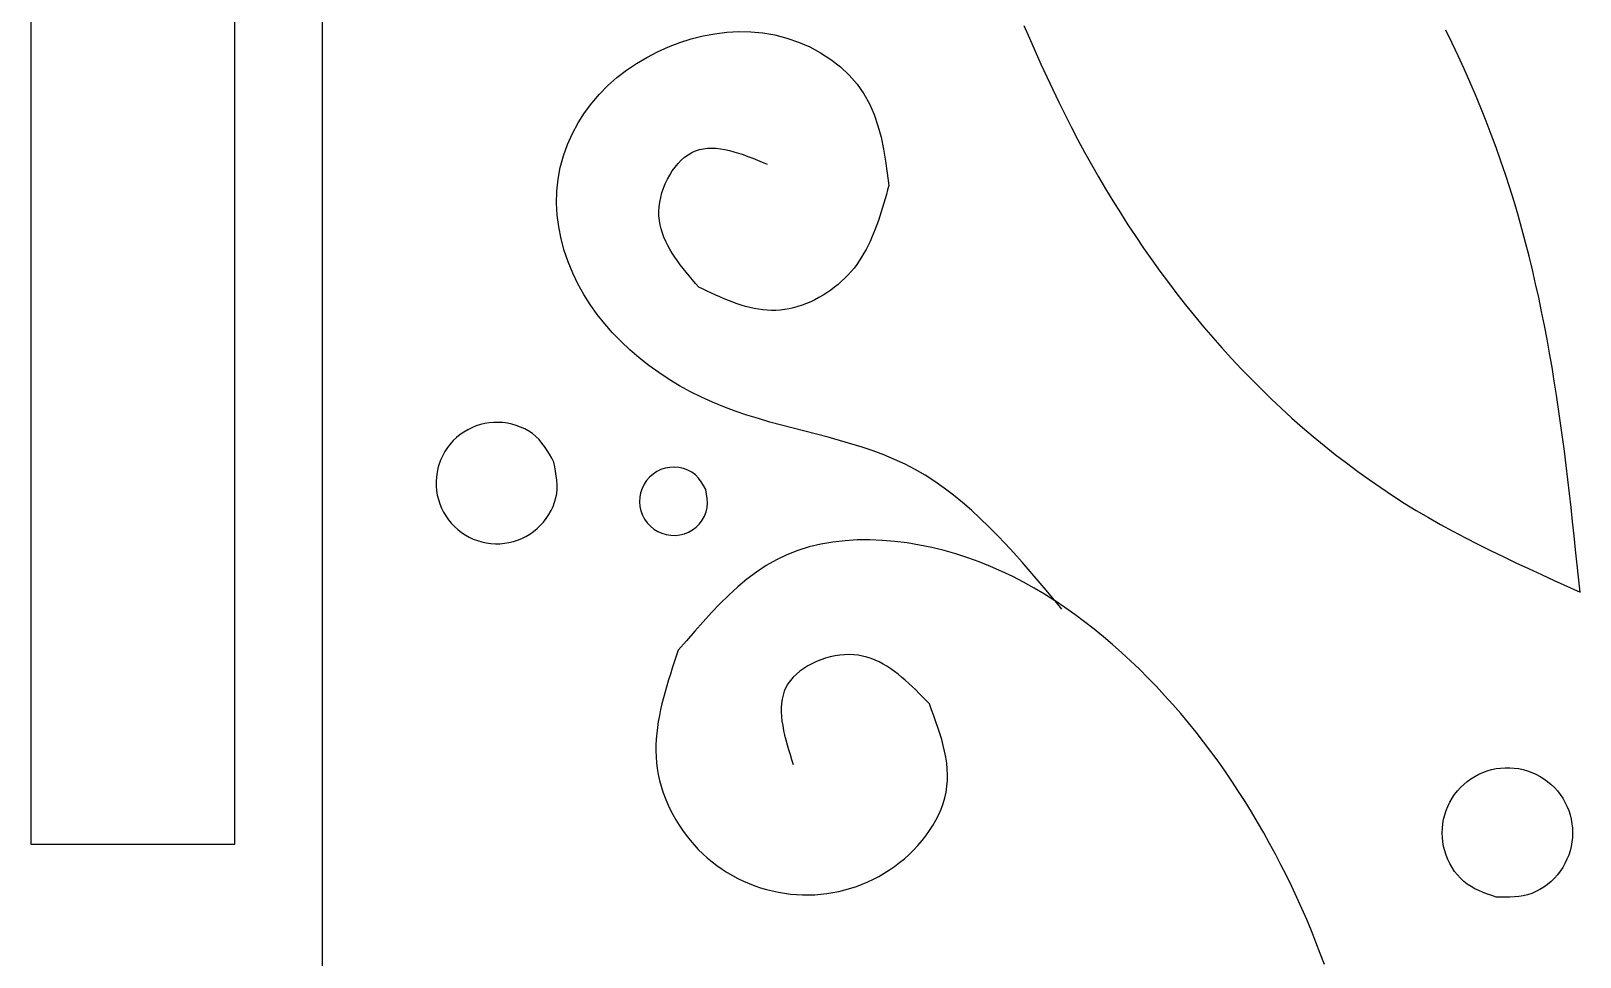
# Model space of a CAD drawing. Extents: x -3475 to 3475, y -2114 to 2114.
# Drawn here: x -2992 to -2481, y -1296 to -990 of the extents above; entities that cross this region are included whole.
import ezdxf

# ---------------------------------------------------------------- set-up
doc = ezdxf.new("R2010")
doc.units = 0
doc.header["$MEASUREMENT"] = 0
doc.layers.get('0').update_dxf_attribs({"linetype": 'CONTINUOUS'})

msp = doc.modelspace()

# ---------------------------------------------------------------- linework, layer by layer
for p, q in [((-2992.28, -569.48), (-2992.28, -1259.1)), ((-2924.97, -1259.1), (-2924.97, -884.08)), ((-2896.12, -884.08), (-2896.12, -1845.66)), ((-2774.22, -993.01), (-2770.34, -992.02)), ((-2770.34, -992.02), (-2766.42, -991.28)), ((-2766.42, -991.28), (-2762.47, -990.8)), ((-2762.47, -990.8), (-2758.49, -990.58)), ((-2758.49, -990.58), (-2754.51, -990.65)), ((-2754.51, -990.65), (-2750.54, -991.02)), ((-2750.54, -991.02), (-2746.6, -991.7)), ((-2746.6, -991.7), (-2742.69, -992.7)), ((-2664.4, -988.52), (-2662.55, -992.79)), ((-2522.96, -994.37), (-2525.03, -990.16)), ((-2788.95, -999.1), (-2785.41, -997.27)), ((-2785.41, -997.27), (-2781.77, -995.64)), ((-2781.77, -995.64), (-2778.03, -994.22)), ((-2778.03, -994.22), (-2774.22, -993.01)), ((-2742.69, -992.7), (-2738.85, -994.03)), ((-2738.85, -994.03), (-2735.11, -995.66)), ((-2735.11, -995.66), (-2731.52, -997.59)), ((-2662.55, -992.79), (-2660.68, -997.05)), ((-2660.68, -997.05), (-2658.77, -1001.29)), ((-2520.95, -998.61), (-2522.96, -994.37)), ((-2795.64, -1003.36), (-2792.36, -1001.13)), ((-2792.36, -1001.13), (-2788.95, -999.1)), ((-2731.52, -997.59), (-2728.12, -999.8)), ((-2728.12, -999.8), (-2724.95, -1002.27)), ((-2724.95, -1002.27), (-2722.05, -1004.99)), ((-2658.77, -1001.29), (-2656.82, -1005.51)), ((-2518.98, -1002.87), (-2520.95, -998.61)), ((-2801.73, -1008.4), (-2798.77, -1005.78)), ((-2798.77, -1005.78), (-2795.64, -1003.36)), ((-2722.05, -1004.99), (-2719.45, -1007.94)), ((-2656.82, -1005.51), (-2654.85, -1009.72)), ((-2517.08, -1007.15), (-2518.98, -1002.87)), ((-2515.22, -1011.46), (-2517.08, -1007.15)), ((-2807.09, -1014.21), (-2804.51, -1011.21)), ((-2804.51, -1011.21), (-2801.73, -1008.4)), ((-2719.45, -1007.94), (-2717.21, -1011.1)), ((-2717.21, -1011.1), (-2715.34, -1014.46)), ((-2654.85, -1009.72), (-2652.83, -1013.9)), ((-2513.43, -1015.8), (-2515.22, -1011.46)), ((-2811.59, -1020.76), (-2809.45, -1017.4)), ((-2809.45, -1017.4), (-2807.09, -1014.21)), ((-2715.34, -1014.46), (-2713.8, -1017.99)), ((-2713.8, -1017.99), (-2712.56, -1021.67)), ((-2652.83, -1013.9), (-2650.76, -1018.07)), ((-2511.69, -1020.15), (-2513.43, -1015.8)), ((-2813.48, -1024.26), (-2811.59, -1020.76)), ((-2712.56, -1021.67), (-2711.55, -1025.47)), ((-2650.76, -1018.07), (-2648.66, -1022.21)), ((-2648.66, -1022.21), (-2646.51, -1026.33)), ((-2510.01, -1024.53), (-2511.69, -1020.15)), ((-2816.45, -1031.63), (-2815.11, -1027.89)), ((-2815.11, -1027.89), (-2813.48, -1024.26)), ((-2711.55, -1025.47), (-2710.74, -1029.37)), ((-2646.51, -1026.33), (-2644.31, -1030.43)), ((-2508.39, -1028.92), (-2510.01, -1024.53)), ((-2817.5, -1035.45), (-2816.45, -1031.63)), ((-2778.58, -1034.16), (-2777.53, -1033.07)), ((-2777.53, -1033.07), (-2776.43, -1032.1)), ((-2776.43, -1032.1), (-2775.27, -1031.25)), ((-2775.27, -1031.25), (-2774.06, -1030.54)), ((-2774.06, -1030.54), (-2772.82, -1029.97)), ((-2772.82, -1029.97), (-2771.53, -1029.55)), ((-2771.53, -1029.55), (-2770.21, -1029.26)), ((-2770.21, -1029.26), (-2768.85, -1029.1)), ((-2768.85, -1029.1), (-2767.46, -1029.05)), ((-2767.46, -1029.05), (-2766.04, -1029.11)), ((-2766.04, -1029.11), (-2764.6, -1029.27)), ((-2764.6, -1029.27), (-2763.13, -1029.52)), ((-2763.13, -1029.52), (-2761.64, -1029.86)), ((-2761.64, -1029.86), (-2760.12, -1030.26)), ((-2760.12, -1030.26), (-2758.6, -1030.72)), ((-2758.6, -1030.72), (-2757.05, -1031.24)), ((-2757.05, -1031.24), (-2755.5, -1031.81)), ((-2755.5, -1031.81), (-2753.93, -1032.41)), ((-2753.93, -1032.41), (-2752.36, -1033.03)), ((-2752.36, -1033.03), (-2750.78, -1033.68)), ((-2710.74, -1029.37), (-2710.07, -1033.35)), ((-2644.31, -1030.43), (-2642.05, -1034.5)), ((-2506.83, -1033.34), (-2508.39, -1028.92)), ((-2505.32, -1037.78), (-2506.83, -1033.34)), ((-2818.23, -1039.34), (-2817.5, -1035.45)), ((-2782.1, -1039.37), (-2781.33, -1037.96)), ((-2781.33, -1037.96), (-2780.49, -1036.61)), ((-2780.49, -1036.61), (-2779.57, -1035.34)), ((-2779.57, -1035.34), (-2778.58, -1034.16)), ((-2750.78, -1033.68), (-2749.2, -1034.33)), ((-2710.07, -1033.35), (-2709.5, -1037.37)), ((-2709.5, -1037.37), (-2708.98, -1041.42)), ((-2642.05, -1034.5), (-2639.75, -1038.54)), ((-2503.88, -1042.23), (-2505.32, -1037.78)), ((-2818.71, -1047.22), (-2818.63, -1043.27)), ((-2818.63, -1043.27), (-2818.23, -1039.34)), ((-2783.9, -1043.86), (-2783.39, -1042.34)), ((-2783.39, -1042.34), (-2782.79, -1040.83)), ((-2782.79, -1040.83), (-2782.1, -1039.37)), ((-2709.38, -1042.89), (-2709.79, -1044.35)), ((-2708.98, -1041.42), (-2709.38, -1042.89)), ((-2639.75, -1038.54), (-2637.39, -1042.56)), ((-2637.39, -1042.56), (-2634.98, -1046.54)), ((-2502.5, -1046.71), (-2503.88, -1042.23)), ((-2818.49, -1051.18), (-2818.71, -1047.22)), ((-2784.91, -1050), (-2784.82, -1048.49)), ((-2784.82, -1048.49), (-2784.62, -1046.95)), ((-2784.62, -1046.95), (-2784.31, -1045.41)), ((-2784.31, -1045.41), (-2783.9, -1043.86)), ((-2710.62, -1047.26), (-2711.05, -1048.71)), ((-2710.2, -1045.81), (-2710.62, -1047.26)), ((-2709.79, -1044.35), (-2710.2, -1045.81)), ((-2634.98, -1046.54), (-2632.52, -1050.5)), ((-2501.17, -1051.2), (-2502.5, -1046.71)), ((-2817.98, -1055.12), (-2818.49, -1051.18)), ((-2784.88, -1051.49), (-2784.91, -1050)), ((-2784.75, -1052.95), (-2784.88, -1051.49)), ((-2784.51, -1054.38), (-2784.75, -1052.95)), ((-2712.43, -1053), (-2712.93, -1054.41)), ((-2711.95, -1051.58), (-2712.43, -1053)), ((-2711.5, -1050.15), (-2711.95, -1051.58)), ((-2711.05, -1048.71), (-2711.5, -1050.15)), ((-2632.52, -1050.5), (-2630.01, -1054.42)), ((-2499.91, -1055.7), (-2501.17, -1051.2)), ((-2817.2, -1059.03), (-2817.98, -1055.12)), ((-2784.18, -1055.79), (-2784.51, -1054.38)), ((-2783.75, -1057.17), (-2784.18, -1055.79)), ((-2783.25, -1058.54), (-2783.75, -1057.17)), ((-2782.66, -1059.88), (-2783.25, -1058.54)), ((-2714.57, -1058.55), (-2715.17, -1059.9)), ((-2713.99, -1057.19), (-2714.57, -1058.55)), ((-2713.45, -1055.81), (-2713.99, -1057.19)), ((-2712.93, -1054.41), (-2713.45, -1055.81)), ((-2630.01, -1054.42), (-2627.44, -1058.31)), ((-2627.44, -1058.31), (-2624.83, -1062.17)), ((-2498.7, -1060.23), (-2499.91, -1055.7)), ((-2816.16, -1062.88), (-2817.2, -1059.03)), ((-2814.88, -1066.66), (-2816.16, -1062.88)), ((-2782.01, -1061.2), (-2782.66, -1059.88)), ((-2781.28, -1062.51), (-2782.01, -1061.2)), ((-2780.5, -1063.8), (-2781.28, -1062.51)), ((-2779.66, -1065.08), (-2780.5, -1063.8)), ((-2717.2, -1063.82), (-2717.95, -1065.08)), ((-2716.48, -1062.53), (-2717.2, -1063.82)), ((-2715.81, -1061.23), (-2716.48, -1062.53)), ((-2715.17, -1059.9), (-2715.81, -1061.23)), ((-2624.83, -1062.17), (-2622.16, -1065.99)), ((-2497.54, -1064.76), (-2498.7, -1060.23)), ((-2813.37, -1070.35), (-2814.88, -1066.66)), ((-2778.77, -1066.35), (-2779.66, -1065.08)), ((-2777.85, -1067.6), (-2778.77, -1066.35)), ((-2776.88, -1068.85), (-2777.85, -1067.6)), ((-2775.89, -1070.08), (-2776.88, -1068.85)), ((-2720.48, -1068.69), (-2721.42, -1069.84)), ((-2719.59, -1067.52), (-2720.48, -1068.69)), ((-2718.75, -1066.31), (-2719.59, -1067.52)), ((-2717.95, -1065.08), (-2718.75, -1066.31)), ((-2622.16, -1065.99), (-2619.44, -1069.77)), ((-2496.43, -1069.31), (-2497.54, -1064.76)), ((-2811.64, -1073.94), (-2813.37, -1070.35)), ((-2809.72, -1077.41), (-2811.64, -1073.94)), ((-2774.87, -1071.31), (-2775.89, -1070.08)), ((-2773.84, -1072.54), (-2774.87, -1071.31)), ((-2772.79, -1073.76), (-2773.84, -1072.54)), ((-2771.73, -1074.99), (-2772.79, -1073.76)), ((-2725.72, -1074.1), (-2726.91, -1075.06)), ((-2724.57, -1073.09), (-2725.72, -1074.1)), ((-2723.47, -1072.04), (-2724.57, -1073.09)), ((-2722.42, -1070.96), (-2723.47, -1072.04)), ((-2721.42, -1069.84), (-2722.42, -1070.96)), ((-2619.44, -1069.77), (-2616.66, -1073.52)), ((-2616.66, -1073.52), (-2613.83, -1077.23)), ((-2495.37, -1073.88), (-2496.43, -1069.31)), ((-2494.36, -1078.45), (-2495.37, -1073.88)), ((-2807.6, -1080.76), (-2809.72, -1077.41)), ((-2770.33, -1075.65), (-2771.73, -1074.99)), ((-2768.94, -1076.32), (-2770.33, -1075.65)), ((-2767.54, -1076.97), (-2768.94, -1076.32)), ((-2766.14, -1077.62), (-2767.54, -1076.97)), ((-2764.74, -1078.24), (-2766.14, -1077.62)), ((-2763.33, -1078.84), (-2764.74, -1078.24)), ((-2761.93, -1079.42), (-2763.33, -1078.84)), ((-2733.4, -1079.17), (-2734.78, -1079.83)), ((-2732.04, -1078.45), (-2733.4, -1079.17)), ((-2730.71, -1077.68), (-2732.04, -1078.45)), ((-2729.41, -1076.86), (-2730.71, -1077.68)), ((-2728.14, -1075.98), (-2729.41, -1076.86)), ((-2726.91, -1075.06), (-2728.14, -1075.98)), ((-2613.83, -1077.23), (-2610.96, -1080.9)), ((-2493.4, -1083.03), (-2494.36, -1078.45)), ((-2805.29, -1084), (-2807.6, -1080.76)), ((-2802.82, -1087.13), (-2805.29, -1084)), ((-2760.52, -1079.96), (-2761.93, -1079.42)), ((-2759.11, -1080.47), (-2760.52, -1079.96)), ((-2757.7, -1080.93), (-2759.11, -1080.47)), ((-2756.29, -1081.36), (-2757.7, -1080.93)), ((-2754.87, -1081.73), (-2756.29, -1081.36)), ((-2753.45, -1082.05), (-2754.87, -1081.73)), ((-2752.02, -1082.31), (-2753.45, -1082.05)), ((-2750.59, -1082.51), (-2752.02, -1082.31)), ((-2749.16, -1082.64), (-2750.59, -1082.51)), ((-2747.72, -1082.7), (-2749.16, -1082.64)), ((-2746.27, -1082.68), (-2747.72, -1082.7)), ((-2744.82, -1082.58), (-2746.27, -1082.68)), ((-2743.37, -1082.41), (-2744.82, -1082.58)), ((-2741.92, -1082.15), (-2743.37, -1082.41)), ((-2740.47, -1081.83), (-2741.92, -1082.15)), ((-2739.03, -1081.43), (-2740.47, -1081.83)), ((-2737.6, -1080.96), (-2739.03, -1081.43)), ((-2736.18, -1080.42), (-2737.6, -1080.96)), ((-2734.78, -1079.83), (-2736.18, -1080.42)), ((-2610.96, -1080.9), (-2608.02, -1084.52)), ((-2492.48, -1087.63), (-2493.4, -1083.03)), ((-2800.18, -1090.13), (-2802.82, -1087.13)), ((-2608.02, -1084.52), (-2605.04, -1088.11)), ((-2605.04, -1088.11), (-2602.01, -1091.65)), ((-2491.61, -1092.23), (-2492.48, -1087.63)), ((-2797.4, -1093.01), (-2800.18, -1090.13)), ((-2794.47, -1095.77), (-2797.4, -1093.01)), ((-2602.01, -1091.65), (-2598.92, -1095.14)), ((-2490.77, -1096.84), (-2491.61, -1092.23)), ((-2791.41, -1098.4), (-2794.47, -1095.77)), ((-2788.23, -1100.89), (-2791.41, -1098.4)), ((-2598.92, -1095.14), (-2595.78, -1098.6)), ((-2595.78, -1098.6), (-2592.58, -1102)), ((-2489.97, -1101.46), (-2490.77, -1096.84)), ((-2784.94, -1103.26), (-2788.23, -1100.89)), ((-2781.55, -1105.5), (-2784.94, -1103.26)), ((-2592.58, -1102), (-2589.34, -1105.35)), ((-2489.21, -1106.08), (-2489.97, -1101.46)), ((-2778.08, -1107.59), (-2781.55, -1105.5)), ((-2774.52, -1109.55), (-2778.08, -1107.59)), ((-2770.89, -1111.37), (-2774.52, -1109.55)), ((-2589.34, -1105.35), (-2586.04, -1108.66)), ((-2586.04, -1108.66), (-2582.69, -1111.91)), ((-2488.48, -1110.71), (-2489.21, -1106.08)), ((-2767.21, -1113.05), (-2770.89, -1111.37)), ((-2763.48, -1114.58), (-2767.21, -1113.05)), ((-2759.71, -1115.98), (-2763.48, -1114.58)), ((-2582.69, -1111.91), (-2579.29, -1115.11)), ((-2579.29, -1115.11), (-2575.84, -1118.26)), ((-2487.79, -1115.34), (-2488.48, -1110.71)), ((-2842.42, -1120.07), (-2843.88, -1120.42)), ((-2840.95, -1119.83), (-2842.42, -1120.07)), ((-2839.46, -1119.7), (-2840.95, -1119.83)), ((-2837.95, -1119.68), (-2839.46, -1119.7)), ((-2836.45, -1119.77), (-2837.95, -1119.68)), ((-2834.95, -1119.97), (-2836.45, -1119.77)), ((-2833.47, -1120.28), (-2834.95, -1119.97)), ((-2832.01, -1120.7), (-2833.47, -1120.28)), ((-2755.9, -1117.26), (-2759.71, -1115.98)), ((-2752.07, -1118.46), (-2755.9, -1117.26)), ((-2748.23, -1119.57), (-2752.07, -1118.46)), ((-2744.38, -1120.63), (-2748.23, -1119.57)), ((-2575.84, -1118.26), (-2572.34, -1121.35)), ((-2487.13, -1119.97), (-2487.79, -1115.34)), ((-2486.49, -1124.61), (-2487.13, -1119.97)), ((-2851.71, -1124.69), (-2852.8, -1125.73)), ((-2850.55, -1123.74), (-2851.71, -1124.69)), ((-2849.32, -1122.88), (-2850.55, -1123.74)), ((-2848.03, -1122.11), (-2849.32, -1122.88)), ((-2846.69, -1121.44), (-2848.03, -1122.11)), ((-2845.3, -1120.88), (-2846.69, -1121.44)), ((-2843.88, -1120.42), (-2845.3, -1120.88)), ((-2830.59, -1121.22), (-2832.01, -1120.7)), ((-2829.22, -1121.85), (-2830.59, -1121.22)), ((-2827.91, -1122.58), (-2829.22, -1121.85)), ((-2826.68, -1123.42), (-2827.91, -1122.58)), ((-2825.55, -1124.36), (-2826.68, -1123.42)), ((-2824.5, -1125.39), (-2825.55, -1124.36)), ((-2823.55, -1126.51), (-2824.5, -1125.39)), ((-2740.52, -1121.64), (-2744.38, -1120.63)), ((-2736.68, -1122.63), (-2740.52, -1121.64)), ((-2732.84, -1123.62), (-2736.68, -1122.63)), ((-2729.03, -1124.62), (-2732.84, -1123.62)), ((-2725.25, -1125.65), (-2729.03, -1124.62)), ((-2572.34, -1121.35), (-2568.8, -1124.38)), ((-2568.8, -1124.38), (-2565.2, -1127.35)), ((-2485.89, -1129.25), (-2486.49, -1124.61)), ((-2855.56, -1129.28), (-2856.29, -1130.58)), ((-2854.73, -1128.02), (-2855.56, -1129.28)), ((-2853.81, -1126.84), (-2854.73, -1128.02)), ((-2852.8, -1125.73), (-2853.81, -1126.84)), ((-2822.67, -1127.69), (-2823.55, -1126.51)), ((-2821.85, -1128.94), (-2822.67, -1127.69)), ((-2821.07, -1130.22), (-2821.85, -1128.94)), ((-2820.32, -1131.54), (-2821.07, -1130.22)), ((-2721.51, -1126.73), (-2725.25, -1125.65)), ((-2717.81, -1127.88), (-2721.51, -1126.73)), ((-2714.16, -1129.12), (-2717.81, -1127.88)), ((-2710.58, -1130.46), (-2714.16, -1129.12)), ((-2707.06, -1131.92), (-2710.58, -1130.46)), ((-2565.2, -1127.35), (-2561.56, -1130.26)), ((-2561.56, -1130.26), (-2557.87, -1133.11)), ((-2485.3, -1133.89), (-2485.89, -1129.25)), ((-2857.88, -1134.79), (-2858.19, -1136.25)), ((-2857.45, -1133.35), (-2857.88, -1134.79)), ((-2856.92, -1131.94), (-2857.45, -1133.35)), ((-2856.29, -1130.58), (-2856.92, -1131.94)), ((-2819.58, -1132.86), (-2820.32, -1131.54)), ((-2819.29, -1134.35), (-2819.58, -1132.86)), ((-2819.02, -1135.84), (-2819.29, -1134.35)), ((-2784.23, -1135.3), (-2785.58, -1135.96)), ((-2782.8, -1134.84), (-2784.23, -1135.3)), ((-2781.32, -1134.57), (-2782.8, -1134.84)), ((-2779.82, -1134.5), (-2781.32, -1134.57)), ((-2778.31, -1134.62), (-2779.82, -1134.5)), ((-2776.82, -1134.94), (-2778.31, -1134.62)), ((-2775.39, -1135.46), (-2776.82, -1134.94)), ((-2774.06, -1136.16), (-2775.39, -1135.46)), ((-2703.62, -1133.52), (-2707.06, -1131.92)), ((-2700.27, -1135.27), (-2703.62, -1133.52)), ((-2696.99, -1137.18), (-2700.27, -1135.27)), ((-2557.87, -1133.11), (-2554.13, -1135.89)), ((-2484.74, -1138.54), (-2485.3, -1133.89)), ((-2858.39, -1137.74), (-2858.48, -1139.23)), ((-2858.48, -1139.23), (-2858.46, -1140.74)), ((-2858.46, -1140.74), (-2858.33, -1142.23)), ((-2858.19, -1136.25), (-2858.39, -1137.74)), ((-2818.79, -1137.33), (-2819.02, -1135.84)), ((-2818.62, -1138.81), (-2818.79, -1137.33)), ((-2818.53, -1140.29), (-2818.62, -1138.81)), ((-2818.54, -1141.75), (-2818.53, -1140.29)), ((-2789.81, -1140.16), (-2790.47, -1141.52)), ((-2788.97, -1138.91), (-2789.81, -1140.16)), ((-2787.98, -1137.78), (-2788.97, -1138.91)), ((-2786.84, -1136.79), (-2787.98, -1137.78)), ((-2785.58, -1135.96), (-2786.84, -1136.79)), ((-2772.86, -1137.04), (-2774.06, -1136.16)), ((-2771.84, -1138.1), (-2772.86, -1137.04)), ((-2770.96, -1139.29), (-2771.84, -1138.1)), ((-2770.16, -1140.58), (-2770.96, -1139.29)), ((-2769.42, -1141.91), (-2770.16, -1140.58)), ((-2693.79, -1139.24), (-2696.99, -1137.18)), ((-2690.67, -1141.44), (-2693.79, -1139.24)), ((-2554.13, -1135.89), (-2550.35, -1138.6)), ((-2550.35, -1138.6), (-2546.52, -1141.25)), ((-2484.2, -1143.19), (-2484.74, -1138.54)), ((-2858.33, -1142.23), (-2858.09, -1143.71)), ((-2858.09, -1143.71), (-2857.74, -1145.17)), ((-2857.74, -1145.17), (-2857.28, -1146.6)), ((-2819.34, -1146.09), (-2818.94, -1144.66)), ((-2818.94, -1144.66), (-2818.67, -1143.22)), ((-2818.67, -1143.22), (-2818.54, -1141.75)), ((-2791.22, -1144.43), (-2791.29, -1145.93)), ((-2790.94, -1142.95), (-2791.22, -1144.43)), ((-2790.47, -1141.52), (-2790.94, -1142.95)), ((-2769.14, -1143.4), (-2769.42, -1141.91)), ((-2768.92, -1144.89), (-2769.14, -1143.4)), ((-2768.83, -1146.38), (-2768.92, -1144.89)), ((-2687.61, -1143.76), (-2690.67, -1141.44)), ((-2684.61, -1146.2), (-2687.61, -1143.76)), ((-2546.52, -1141.25), (-2542.65, -1143.83)), ((-2542.65, -1143.83), (-2538.74, -1146.33)), ((-2483.67, -1147.84), (-2484.2, -1143.19)), ((-2857.28, -1146.6), (-2856.71, -1147.99)), ((-2856.71, -1147.99), (-2856.04, -1149.33)), ((-2856.04, -1149.33), (-2855.27, -1150.62)), ((-2855.27, -1150.62), (-2854.41, -1151.85)), ((-2822.11, -1151.43), (-2821.27, -1150.18)), ((-2821.27, -1150.18), (-2820.52, -1148.86)), ((-2820.52, -1148.86), (-2819.87, -1147.5)), ((-2819.87, -1147.5), (-2819.34, -1146.09)), ((-2791.29, -1145.93), (-2791.17, -1147.43)), ((-2791.17, -1147.43), (-2790.84, -1148.91)), ((-2790.84, -1148.91), (-2790.33, -1150.32)), ((-2790.33, -1150.32), (-2789.63, -1151.65)), ((-2770.61, -1152), (-2769.84, -1150.69)), ((-2769.84, -1150.69), (-2769.27, -1149.29)), ((-2769.27, -1149.29), (-2768.93, -1147.85)), ((-2768.93, -1147.85), (-2768.83, -1146.38)), ((-2681.68, -1148.75), (-2684.61, -1146.2)), ((-2678.79, -1151.4), (-2681.68, -1148.75)), ((-2538.74, -1146.33), (-2534.78, -1148.76)), ((-2534.78, -1148.76), (-2530.78, -1151.12)), ((-2483.15, -1152.49), (-2483.67, -1147.84)), ((-2854.41, -1151.85), (-2853.46, -1153.02)), ((-2853.46, -1153.02), (-2852.43, -1154.1)), ((-2852.43, -1154.1), (-2851.32, -1155.11)), ((-2851.32, -1155.11), (-2850.14, -1156.03)), ((-2850.14, -1156.03), (-2848.89, -1156.86)), ((-2827.55, -1156.59), (-2826.33, -1155.73)), ((-2826.33, -1155.73), (-2825.16, -1154.78)), ((-2825.16, -1154.78), (-2824.07, -1153.74)), ((-2824.07, -1153.74), (-2823.05, -1152.63)), ((-2823.05, -1152.63), (-2822.11, -1151.43)), ((-2789.63, -1151.65), (-2788.76, -1152.88)), ((-2788.76, -1152.88), (-2787.73, -1153.99)), ((-2787.73, -1153.99), (-2786.57, -1154.94)), ((-2786.57, -1154.94), (-2785.29, -1155.73)), ((-2785.29, -1155.73), (-2783.91, -1156.35)), ((-2776.51, -1156.48), (-2775.12, -1155.92)), ((-2775.12, -1155.92), (-2773.82, -1155.18)), ((-2773.82, -1155.18), (-2772.62, -1154.27)), ((-2772.62, -1154.27), (-2771.54, -1153.2)), ((-2771.54, -1153.2), (-2770.61, -1152)), ((-2675.96, -1154.15), (-2678.79, -1151.4)), ((-2673.16, -1156.97), (-2675.96, -1154.15)), ((-2530.78, -1151.12), (-2526.75, -1153.41)), ((-2526.75, -1153.41), (-2522.67, -1155.64)), ((-2522.67, -1155.64), (-2518.57, -1157.81)), ((-2482.65, -1157.14), (-2483.15, -1152.49)), ((-2848.89, -1156.86), (-2847.58, -1157.59)), ((-2847.58, -1157.59), (-2846.22, -1158.23)), ((-2846.22, -1158.23), (-2844.81, -1158.76)), ((-2844.81, -1158.76), (-2843.38, -1159.18)), ((-2843.38, -1159.18), (-2841.91, -1159.5)), ((-2841.91, -1159.5), (-2840.42, -1159.7)), ((-2840.42, -1159.7), (-2838.92, -1159.79)), ((-2838.92, -1159.79), (-2837.42, -1159.77)), ((-2837.42, -1159.77), (-2835.92, -1159.64)), ((-2835.92, -1159.64), (-2834.44, -1159.4)), ((-2834.44, -1159.4), (-2832.98, -1159.05)), ((-2832.98, -1159.05), (-2831.56, -1158.59)), ((-2831.56, -1158.59), (-2830.18, -1158.02)), ((-2830.18, -1158.02), (-2828.84, -1157.35)), ((-2828.84, -1157.35), (-2827.55, -1156.59)), ((-2783.91, -1156.35), (-2782.47, -1156.77)), ((-2782.47, -1156.77), (-2780.98, -1157)), ((-2780.98, -1157), (-2779.47, -1157.03)), ((-2779.47, -1157.03), (-2777.97, -1156.85)), ((-2777.97, -1156.85), (-2776.51, -1156.48)), ((-2735.25, -1160.84), (-2739, -1162)), ((-2731.4, -1159.93), (-2735.25, -1160.84)), ((-2727.46, -1159.25), (-2731.4, -1159.93)), ((-2723.45, -1158.79), (-2727.46, -1159.25)), ((-2719.39, -1158.55), (-2723.45, -1158.79)), ((-2715.28, -1158.51), (-2719.39, -1158.55)), ((-2711.16, -1158.67), (-2715.28, -1158.51)), ((-2707.02, -1159.02), (-2711.16, -1158.67)), ((-2702.9, -1159.54), (-2707.02, -1159.02)), ((-2698.8, -1160.22), (-2702.9, -1159.54)), ((-2694.74, -1161.06), (-2698.8, -1160.22)), ((-2690.74, -1162.04), (-2694.74, -1161.06)), ((-2670.41, -1159.87), (-2673.16, -1156.97)), ((-2667.69, -1162.84), (-2670.41, -1159.87)), ((-2518.57, -1157.81), (-2514.44, -1159.93)), ((-2514.44, -1159.93), (-2510.28, -1162.01)), ((-2482.16, -1161.79), (-2482.65, -1157.14)), ((-2746.11, -1165.1), (-2749.47, -1167.02)), ((-2742.62, -1163.42), (-2746.11, -1165.1)), ((-2739, -1162), (-2742.62, -1163.42)), ((-2686.81, -1163.16), (-2690.74, -1162.04)), ((-2682.94, -1164.42), (-2686.81, -1163.16)), ((-2679.13, -1165.8), (-2682.94, -1164.42)), ((-2675.39, -1167.3), (-2679.13, -1165.8)), ((-2665, -1165.86), (-2667.69, -1162.84)), ((-2662.33, -1168.92), (-2665, -1165.86)), ((-2510.28, -1162.01), (-2506.1, -1164.05)), ((-2506.1, -1164.05), (-2501.9, -1166.05)), ((-2501.9, -1166.05), (-2497.68, -1168.02)), ((-2480.72, -1175.75), (-2482.16, -1161.79)), ((-2752.72, -1169.18), (-2755.85, -1171.53)), ((-2749.47, -1167.02), (-2752.72, -1169.18)), ((-2671.7, -1168.92), (-2675.39, -1167.3)), ((-2668.08, -1170.66), (-2671.7, -1168.92)), ((-2664.52, -1172.5), (-2668.08, -1170.66)), ((-2659.68, -1172.02), (-2662.33, -1168.92)), ((-2497.68, -1168.02), (-2493.45, -1169.98)), ((-2493.45, -1169.98), (-2489.21, -1171.91)), ((-2758.89, -1174.07), (-2761.85, -1176.77)), ((-2755.85, -1171.53), (-2758.89, -1174.07)), ((-2661.02, -1174.45), (-2664.52, -1172.5)), ((-2657.57, -1176.49), (-2661.02, -1174.45)), ((-2657.05, -1175.15), (-2659.68, -1172.02)), ((-2654.19, -1178.63), (-2657.57, -1176.49)), ((-2654.42, -1178.29), (-2657.05, -1175.15)), ((-2489.21, -1171.91), (-2480.72, -1175.75)), ((-2764.74, -1179.6), (-2767.56, -1182.54)), ((-2761.85, -1176.77), (-2764.74, -1179.6)), ((-2654.09, -1178.7), (-2654.42, -1178.29)), ((-2654.09, -1178.7), (-2654.19, -1178.63)), ((-2651.8, -1181.45), (-2654.09, -1178.7)), ((-2650.86, -1180.86), (-2654.09, -1178.7)), ((-2647.59, -1183.17), (-2650.86, -1180.86)), ((-2770.34, -1185.57), (-2773.09, -1188.68)), ((-2767.56, -1182.54), (-2770.34, -1185.57)), ((-2644.37, -1185.55), (-2647.59, -1183.17)), ((-2641.22, -1188.01), (-2644.37, -1185.55)), ((-2775.81, -1191.82), (-2778.52, -1194.99)), ((-2773.09, -1188.68), (-2775.81, -1191.82)), ((-2638.11, -1190.54), (-2641.22, -1188.01)), ((-2635.06, -1193.13), (-2638.11, -1190.54)), ((-2779.18, -1196.95), (-2779.84, -1198.92)), ((-2778.52, -1194.99), (-2779.18, -1196.95)), ((-2726.75, -1196.86), (-2728.32, -1197.19)), ((-2725.18, -1196.61), (-2726.75, -1196.86)), ((-2723.61, -1196.47), (-2725.18, -1196.61)), ((-2722.07, -1196.42), (-2723.61, -1196.47)), ((-2720.56, -1196.48), (-2722.07, -1196.42)), ((-2719.08, -1196.65), (-2720.56, -1196.48)), ((-2717.64, -1196.91), (-2719.08, -1196.65)), ((-2716.23, -1197.27), (-2717.64, -1196.91)), ((-2632.07, -1195.78), (-2635.06, -1193.13)), ((-2629.12, -1198.49), (-2632.07, -1195.78)), ((-2780.48, -1200.88), (-2781.12, -1202.84)), ((-2779.84, -1198.92), (-2780.48, -1200.88)), ((-2738.32, -1201.9), (-2739.48, -1202.86)), ((-2737.08, -1201), (-2738.32, -1201.9)), ((-2735.76, -1200.17), (-2737.08, -1201)), ((-2734.36, -1199.42), (-2735.76, -1200.17)), ((-2732.91, -1198.74), (-2734.36, -1199.42)), ((-2731.41, -1198.14), (-2732.91, -1198.74)), ((-2729.88, -1197.62), (-2731.41, -1198.14)), ((-2728.32, -1197.19), (-2729.88, -1197.62)), ((-2714.85, -1197.71), (-2716.23, -1197.27)), ((-2713.5, -1198.24), (-2714.85, -1197.71)), ((-2712.19, -1198.85), (-2713.5, -1198.24)), ((-2710.89, -1199.53), (-2712.19, -1198.85)), ((-2709.62, -1200.28), (-2710.89, -1199.53)), ((-2708.37, -1201.1), (-2709.62, -1200.28)), ((-2707.15, -1201.97), (-2708.37, -1201.1)), ((-2705.94, -1202.89), (-2707.15, -1201.97)), ((-2626.24, -1201.26), (-2629.12, -1198.49)), ((-2623.4, -1204.08), (-2626.24, -1201.26)), ((-2782.32, -1206.76), (-2782.88, -1208.72)), ((-2781.73, -1204.8), (-2782.32, -1206.76)), ((-2781.12, -1202.84), (-2781.73, -1204.8)), ((-2742.28, -1206.12), (-2742.95, -1207.31)), ((-2741.46, -1204.98), (-2742.28, -1206.12)), ((-2740.53, -1203.89), (-2741.46, -1204.98)), ((-2739.48, -1202.86), (-2740.53, -1203.89)), ((-2704.74, -1203.86), (-2705.94, -1202.89)), ((-2703.57, -1204.87), (-2704.74, -1203.86)), ((-2702.4, -1205.92), (-2703.57, -1204.87)), ((-2701.25, -1207), (-2702.4, -1205.92)), ((-2700.1, -1208.1), (-2701.25, -1207)), ((-2620.62, -1206.95), (-2623.4, -1204.08)), ((-2617.89, -1209.88), (-2620.62, -1206.95)), ((-2783.41, -1210.67), (-2783.9, -1212.63)), ((-2782.88, -1208.72), (-2783.41, -1210.67)), ((-2744.22, -1211.17), (-2744.42, -1212.54)), ((-2743.92, -1209.84), (-2744.22, -1211.17)), ((-2743.5, -1208.55), (-2743.92, -1209.84)), ((-2742.95, -1207.31), (-2743.5, -1208.55)), ((-2698.97, -1209.23), (-2700.1, -1208.1)), ((-2697.83, -1210.37), (-2698.97, -1209.23)), ((-2696.71, -1211.52), (-2697.83, -1210.37)), ((-2695.58, -1212.68), (-2696.71, -1211.52)), ((-2615.22, -1212.86), (-2617.89, -1209.88)), ((-2784.75, -1216.55), (-2785.1, -1218.5)), ((-2784.35, -1214.59), (-2784.75, -1216.55)), ((-2783.9, -1212.63), (-2784.35, -1214.59)), ((-2744.42, -1212.54), (-2744.51, -1213.95)), ((-2744.51, -1213.95), (-2744.51, -1215.39)), ((-2744.51, -1215.39), (-2744.42, -1216.86)), ((-2744.42, -1216.86), (-2744.26, -1218.37)), ((-2694.85, -1214.65), (-2695.58, -1212.68)), ((-2694.13, -1216.61), (-2694.85, -1214.65)), ((-2693.42, -1218.58), (-2694.13, -1216.61)), ((-2612.59, -1215.88), (-2615.22, -1212.86)), ((-2610.02, -1218.95), (-2612.59, -1215.88)), ((-2785.62, -1222.41), (-2785.78, -1224.36)), ((-2785.39, -1220.45), (-2785.62, -1222.41)), ((-2785.1, -1218.5), (-2785.39, -1220.45)), ((-2744.26, -1218.37), (-2744.03, -1219.89)), ((-2744.03, -1219.89), (-2743.73, -1221.45)), ((-2743.73, -1221.45), (-2743.38, -1223.02)), ((-2692.75, -1220.54), (-2693.42, -1218.58)), ((-2692.12, -1222.5), (-2692.75, -1220.54)), ((-2691.53, -1224.46), (-2692.12, -1222.5)), ((-2607.51, -1222.07), (-2610.02, -1218.95)), ((-2605.04, -1225.22), (-2607.51, -1222.07)), ((-2785.87, -1226.31), (-2785.89, -1228.26)), ((-2785.78, -1224.36), (-2785.87, -1226.31)), ((-2743.38, -1223.02), (-2742.98, -1224.61)), ((-2742.98, -1224.61), (-2742.54, -1226.21)), ((-2742.54, -1226.21), (-2742.08, -1227.82)), ((-2691, -1226.41), (-2691.53, -1224.46)), ((-2690.54, -1228.36), (-2691, -1226.41)), ((-2602.63, -1228.42), (-2605.04, -1225.22)), ((-2785.89, -1228.26), (-2785.83, -1230.2)), ((-2785.83, -1230.2), (-2785.68, -1232.15)), ((-2785.68, -1232.15), (-2785.44, -1234.09)), ((-2742.08, -1227.82), (-2741.59, -1229.45)), ((-2741.59, -1229.45), (-2741.08, -1231.08)), ((-2741.08, -1231.08), (-2740.57, -1232.71)), ((-2690.16, -1230.31), (-2690.54, -1228.36)), ((-2689.87, -1232.24), (-2690.16, -1230.31)), ((-2689.67, -1234.18), (-2689.87, -1232.24)), ((-2600.27, -1231.66), (-2602.63, -1228.42)), ((-2597.96, -1234.94), (-2600.27, -1231.66)), ((-2785.44, -1234.09), (-2785.1, -1236.03)), ((-2785.1, -1236.03), (-2784.68, -1237.96)), ((-2784.68, -1237.96), (-2784.17, -1239.89)), ((-2689.58, -1236.1), (-2689.67, -1234.18)), ((-2689.61, -1238.02), (-2689.58, -1236.1)), ((-2595.7, -1238.25), (-2597.96, -1234.94)), ((-2517.96, -1238.34), (-2516.74, -1237.45)), ((-2516.74, -1237.45), (-2515.47, -1236.66)), ((-2515.47, -1236.66), (-2514.14, -1235.95)), ((-2514.14, -1235.95), (-2512.77, -1235.34)), ((-2512.77, -1235.34), (-2511.36, -1234.83)), ((-2511.36, -1234.83), (-2509.91, -1234.41)), ((-2509.91, -1234.41), (-2508.44, -1234.1)), ((-2508.44, -1234.1), (-2506.95, -1233.89)), ((-2506.95, -1233.89), (-2505.45, -1233.79)), ((-2505.45, -1233.79), (-2503.95, -1233.79)), ((-2503.95, -1233.79), (-2502.45, -1233.89)), ((-2502.45, -1233.89), (-2500.96, -1234.1)), ((-2500.96, -1234.1), (-2499.49, -1234.41)), ((-2499.49, -1234.41), (-2498.04, -1234.83)), ((-2498.04, -1234.83), (-2496.63, -1235.34)), ((-2496.63, -1235.34), (-2495.26, -1235.95)), ((-2495.26, -1235.95), (-2493.93, -1236.66)), ((-2493.93, -1236.66), (-2492.65, -1237.45)), ((-2492.65, -1237.45), (-2491.43, -1238.34)), ((-2784.17, -1239.89), (-2783.56, -1241.8)), ((-2783.56, -1241.8), (-2782.88, -1243.69)), ((-2690.48, -1243.73), (-2690.06, -1241.84)), ((-2690.06, -1241.84), (-2689.77, -1239.93)), ((-2689.77, -1239.93), (-2689.61, -1238.02)), ((-2593.49, -1241.6), (-2595.7, -1238.25)), ((-2591.34, -1244.98), (-2593.49, -1241.6)), ((-2522.96, -1243.9), (-2522.12, -1242.65)), ((-2522.12, -1242.65), (-2521.2, -1241.46)), ((-2521.2, -1241.46), (-2520.19, -1240.35)), ((-2520.19, -1240.35), (-2519.11, -1239.3)), ((-2519.11, -1239.3), (-2517.96, -1238.34)), ((-2491.43, -1238.34), (-2490.28, -1239.3)), ((-2490.28, -1239.3), (-2489.2, -1240.34)), ((-2489.2, -1240.34), (-2488.2, -1241.46)), ((-2488.2, -1241.46), (-2487.27, -1242.65)), ((-2487.27, -1242.65), (-2486.43, -1243.89)), ((-2782.88, -1243.69), (-2782.11, -1245.56)), ((-2782.11, -1245.56), (-2781.27, -1247.4)), ((-2781.27, -1247.4), (-2780.34, -1249.22)), ((-2692.51, -1249.28), (-2691.72, -1247.46)), ((-2691.72, -1247.46), (-2691.04, -1245.6)), ((-2691.04, -1245.6), (-2690.48, -1243.73)), ((-2589.23, -1248.39), (-2591.34, -1244.98)), ((-2525.4, -1249.38), (-2524.94, -1247.95)), ((-2524.94, -1247.95), (-2524.37, -1246.56)), ((-2524.37, -1246.56), (-2523.71, -1245.2)), ((-2523.71, -1245.2), (-2522.96, -1243.9)), ((-2486.43, -1243.89), (-2485.68, -1245.19)), ((-2485.68, -1245.19), (-2485.02, -1246.54)), ((-2485.02, -1246.54), (-2484.46, -1247.94)), ((-2484.46, -1247.94), (-2483.99, -1249.37)), ((-2780.34, -1249.22), (-2779.34, -1251)), ((-2779.34, -1251), (-2778.27, -1252.74)), ((-2778.27, -1252.74), (-2777.13, -1254.45)), ((-2695.53, -1254.57), (-2694.42, -1252.85)), ((-2694.42, -1252.85), (-2693.42, -1251.08)), ((-2693.42, -1251.08), (-2692.51, -1249.28)), ((-2587.18, -1251.83), (-2589.23, -1248.39)), ((-2585.18, -1255.3), (-2587.18, -1251.83)), ((-2526.18, -1253.8), (-2526.03, -1252.31)), ((-2526.03, -1252.31), (-2525.77, -1250.84)), ((-2525.77, -1250.84), (-2525.4, -1249.38)), ((-2483.99, -1249.37), (-2483.63, -1250.83)), ((-2483.63, -1250.83), (-2483.37, -1252.31)), ((-2483.37, -1252.31), (-2483.22, -1253.81)), ((-2777.13, -1254.45), (-2775.92, -1256.11)), ((-2775.92, -1256.11), (-2774.64, -1257.72)), ((-2774.64, -1257.72), (-2773.3, -1259.27)), ((-2699.36, -1259.47), (-2698, -1257.89)), ((-2698, -1257.89), (-2696.72, -1256.25)), ((-2696.72, -1256.25), (-2695.53, -1254.57)), ((-2583.23, -1258.8), (-2585.18, -1255.3)), ((-2526.23, -1255.3), (-2526.18, -1253.8)), ((-2526.18, -1256.8), (-2526.23, -1255.3)), ((-2526.02, -1258.29), (-2526.18, -1256.8)), ((-2525.76, -1259.77), (-2526.02, -1258.29)), ((-2483.37, -1258.31), (-2483.63, -1259.78)), ((-2483.21, -1256.81), (-2483.37, -1258.31)), ((-2483.22, -1253.81), (-2483.16, -1255.31)), ((-2483.16, -1255.31), (-2483.21, -1256.81)), ((-2992.28, -1259.1), (-2924.97, -1259.1)), ((-2773.3, -1259.27), (-2771.9, -1260.78)), ((-2771.9, -1260.78), (-2770.44, -1262.22)), ((-2770.44, -1262.22), (-2768.93, -1263.59)), ((-2703.83, -1263.84), (-2702.28, -1262.45)), ((-2702.28, -1262.45), (-2700.79, -1260.99)), ((-2700.79, -1260.99), (-2699.36, -1259.47)), ((-2581.33, -1262.32), (-2583.23, -1258.8)), ((-2579.48, -1265.87), (-2581.33, -1262.32)), ((-2525.4, -1261.24), (-2525.76, -1259.77)), ((-2524.94, -1262.68), (-2525.4, -1261.24)), ((-2524.38, -1264.09), (-2524.94, -1262.68)), ((-2484.46, -1262.66), (-2485.02, -1264.05)), ((-2483.99, -1261.24), (-2484.46, -1262.66)), ((-2483.63, -1259.78), (-2483.99, -1261.24)), ((-2768.93, -1263.59), (-2767.36, -1264.9)), ((-2767.36, -1264.9), (-2765.74, -1266.14)), ((-2765.74, -1266.14), (-2764.07, -1267.31)), ((-2764.07, -1267.31), (-2762.36, -1268.41)), ((-2762.36, -1268.41), (-2760.6, -1269.43)), ((-2710.5, -1268.68), (-2708.77, -1267.58)), ((-2708.77, -1267.58), (-2707.08, -1266.41)), ((-2707.08, -1266.41), (-2705.43, -1265.16)), ((-2705.43, -1265.16), (-2703.83, -1263.84)), ((-2577.68, -1269.45), (-2579.48, -1265.87)), ((-2523.72, -1265.47), (-2524.38, -1264.09)), ((-2522.97, -1266.79), (-2523.72, -1265.47)), ((-2522.14, -1268.05), (-2522.97, -1266.79)), ((-2521.21, -1269.23), (-2522.14, -1268.05)), ((-2487.27, -1267.96), (-2488.2, -1269.16)), ((-2486.43, -1266.71), (-2487.27, -1267.96)), ((-2485.68, -1265.4), (-2486.43, -1266.71)), ((-2485.02, -1264.05), (-2485.68, -1265.4)), ((-2760.6, -1269.43), (-2758.81, -1270.38)), ((-2758.81, -1270.38), (-2756.98, -1271.26)), ((-2756.98, -1271.26), (-2755.12, -1272.06)), ((-2755.12, -1272.06), (-2753.23, -1272.79)), ((-2753.23, -1272.79), (-2751.32, -1273.44)), ((-2751.32, -1273.44), (-2749.38, -1274.01)), ((-2723.52, -1274.19), (-2721.58, -1273.63)), ((-2721.58, -1273.63), (-2719.66, -1273)), ((-2719.66, -1273), (-2717.77, -1272.29)), ((-2717.77, -1272.29), (-2715.91, -1271.51)), ((-2715.91, -1271.51), (-2714.07, -1270.64)), ((-2714.07, -1270.64), (-2712.27, -1269.7)), ((-2712.27, -1269.7), (-2710.5, -1268.68)), ((-2575.93, -1273.05), (-2577.68, -1269.45)), ((-2574.23, -1276.68), (-2575.93, -1273.05)), ((-2520.2, -1270.33), (-2521.21, -1269.23)), ((-2519.12, -1271.34), (-2520.2, -1270.33)), ((-2517.95, -1272.24), (-2519.12, -1271.34)), ((-2516.72, -1273.05), (-2517.95, -1272.24)), ((-2515.43, -1273.76), (-2516.72, -1273.05)), ((-2514.09, -1274.4), (-2515.43, -1273.76)), ((-2492.66, -1273.24), (-2493.94, -1274.04)), ((-2491.45, -1272.34), (-2492.66, -1273.24)), ((-2490.29, -1271.36), (-2491.45, -1272.34)), ((-2489.2, -1270.29), (-2490.29, -1271.36)), ((-2488.2, -1269.16), (-2489.2, -1270.29)), ((-2749.38, -1274.01), (-2747.42, -1274.51)), ((-2747.42, -1274.51), (-2745.45, -1274.93)), ((-2745.45, -1274.93), (-2743.46, -1275.27)), ((-2743.46, -1275.27), (-2741.46, -1275.52)), ((-2741.46, -1275.52), (-2739.46, -1275.7)), ((-2739.46, -1275.7), (-2737.45, -1275.8)), ((-2737.45, -1275.8), (-2735.44, -1275.81)), ((-2735.44, -1275.81), (-2733.43, -1275.74)), ((-2733.43, -1275.74), (-2731.43, -1275.59)), ((-2731.43, -1275.59), (-2729.43, -1275.36)), ((-2729.43, -1275.36), (-2727.45, -1275.05)), ((-2727.45, -1275.05), (-2725.47, -1274.66)), ((-2725.47, -1274.66), (-2723.52, -1274.19)), ((-2572.58, -1280.32), (-2574.23, -1276.68)), ((-2512.71, -1274.98), (-2514.09, -1274.4)), ((-2511.3, -1275.52), (-2512.71, -1274.98)), ((-2509.88, -1276.03), (-2511.3, -1275.52)), ((-2508.44, -1276.52), (-2509.88, -1276.03)), ((-2506.92, -1276.55), (-2508.44, -1276.52)), ((-2505.4, -1276.56), (-2506.92, -1276.55)), ((-2503.89, -1276.54), (-2505.4, -1276.56)), ((-2502.4, -1276.46), (-2503.89, -1276.54)), ((-2500.92, -1276.32), (-2502.4, -1276.46)), ((-2499.46, -1276.09), (-2500.92, -1276.32)), ((-2498.03, -1275.76), (-2499.46, -1276.09)), ((-2496.63, -1275.31), (-2498.03, -1275.76)), ((-2495.26, -1274.73), (-2496.63, -1275.31)), ((-2493.94, -1274.04), (-2495.26, -1274.73)), ((-2570.98, -1283.99), (-2572.58, -1280.32)), ((-2569.43, -1287.68), (-2570.98, -1283.99)), ((-2567.94, -1291.39), (-2569.43, -1287.68)), ((-2566.49, -1295.12), (-2567.94, -1291.39)), ((-2565.09, -1298.86), (-2566.49, -1295.12))]:
    msp.add_line(p, q)

doc.saveas('drawing.dxf')
